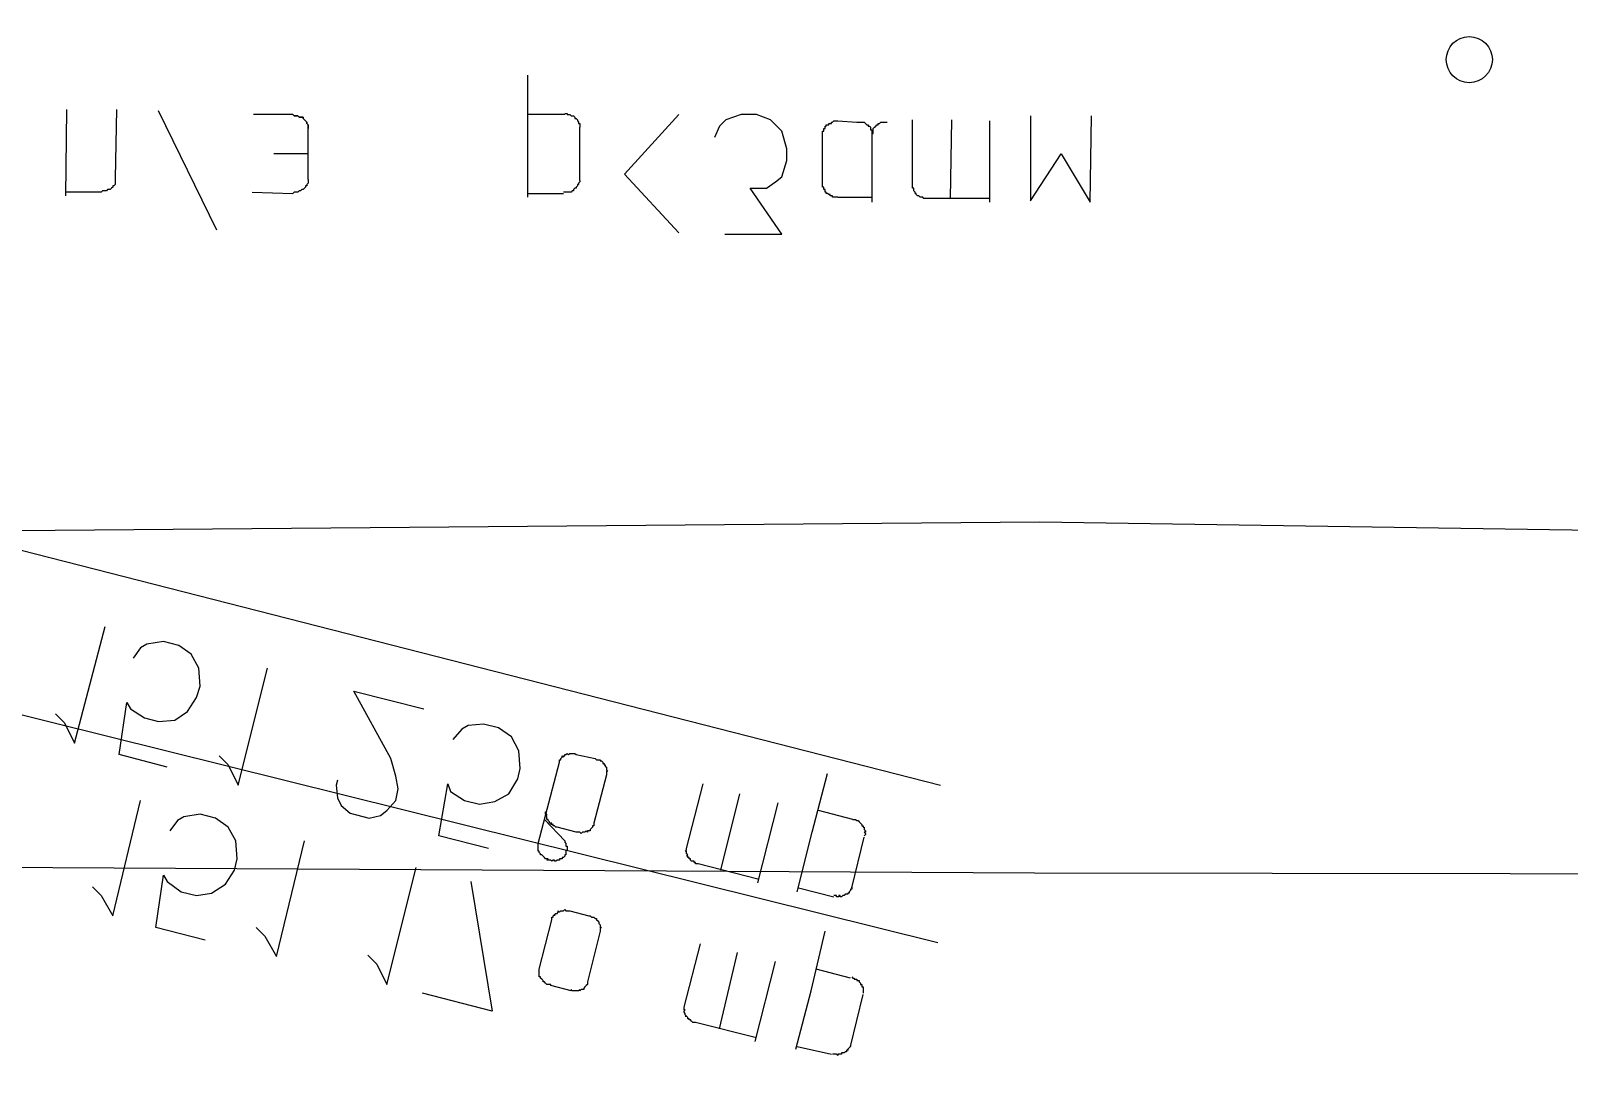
# Model space of a CAD drawing. Header units: metres. Extents: x 20 to 357, y 34 to 206.
# Drawn here: x 296.22 to 309.54, y 72.58 to 81.63 of the extents above; entities that cross this region are included whole.
import ezdxf

# ---------------------------------------------------------------- set-up
doc = ezdxf.new("R2010")
doc.units = ezdxf.units.M
for name, color, linetype in [('GAS', 7, 'Continuous'), ('GRASS', 7, 'Continuous'), ('HEAT', 7, 'Continuous')]:
    doc.layers.add(name, color=color, linetype=linetype)

# ---------------------------------------------------------------- blocks, each defined once
blk = doc.blocks.new('КАЛИНА_ОБЫКНОВЕННАЯ')
blk.add_circle((0, 0), 0.2)

msp = doc.modelspace()

# ---------------------------------------------------------------- linework, layer by layer
at = {"layer": 'GAS'}
for points in [[(286.501, 81.474), (285.545, 81.628), (285.545, 81.628), (294.585, 77.526), (294.585, 77.526), (304.098, 75.095)], [(300.524, 80.187), (300.524, 80.715), (300.524, 80.715), (300.524, 81.243)], [(296.961, 80.946), (296.95, 80.352), (296.95, 80.352), (296.95, 80.341), (296.95, 80.341), (296.95, 80.33), (296.95, 80.33), (296.95, 80.319), (296.95, 80.319), (296.95, 80.308), (296.95, 80.308), (296.95, 80.297), (296.95, 80.297), (296.939, 80.286), (296.939, 80.286), (296.928, 80.286), (296.928, 80.286), (296.928, 80.275), (296.928, 80.275), (296.917, 80.264), (296.917, 80.264), (296.906, 80.253), (296.906, 80.253), (296.895, 80.253), (296.895, 80.253), (296.884, 80.253), (296.884, 80.253), (296.873, 80.242), (296.873, 80.242), (296.862, 80.242), (296.862, 80.242), (296.851, 80.242), (296.851, 80.242), (296.84, 80.242), (296.84, 80.242), (296.829, 80.231), (296.829, 80.231), (296.521, 80.231)], [(296.521, 80.198), (296.532, 80.946)], [(297.829, 79.901), (297.324, 80.935)], [(298.489, 80.902), (298.148, 80.902)], [(298.621, 80.781), (298.621, 80.792), (298.621, 80.792), (298.621, 80.803), (298.621, 80.803), (298.621, 80.814), (298.621, 80.814), (298.61, 80.825), (298.61, 80.825), (298.61, 80.836), (298.61, 80.836), (298.599, 80.847), (298.599, 80.847), (298.588, 80.858), (298.588, 80.858), (298.577, 80.869), (298.577, 80.869), (298.577, 80.88), (298.577, 80.88), (298.566, 80.88), (298.566, 80.88), (298.555, 80.88), (298.555, 80.88), (298.544, 80.88), (298.544, 80.88), (298.533, 80.891), (298.533, 80.891), (298.522, 80.891), (298.522, 80.891), (298.511, 80.891), (298.511, 80.891), (298.5, 80.891), (298.5, 80.891), (298.489, 80.902), (298.489, 80.902), (298.5, 80.891), (298.5, 80.891), (298.511, 80.891), (298.511, 80.891), (298.522, 80.891), (298.522, 80.891), (298.533, 80.891), (298.533, 80.891), (298.544, 80.88), (298.544, 80.88), (298.555, 80.88), (298.555, 80.88), (298.566, 80.88), (298.566, 80.88), (298.577, 80.88), (298.577, 80.88), (298.577, 80.869), (298.577, 80.869), (298.588, 80.858), (298.588, 80.858), (298.599, 80.847), (298.599, 80.847), (298.61, 80.836), (298.61, 80.836), (298.61, 80.825), (298.61, 80.825), (298.621, 80.814), (298.621, 80.814), (298.621, 80.803), (298.621, 80.803), (298.621, 80.792), (298.621, 80.792), (298.621, 80.781)], [(300.843, 80.902), (300.524, 80.902)], [(300.843, 80.913), (300.854, 80.913), (300.854, 80.913), (300.865, 80.913), (300.865, 80.913), (300.865, 80.902), (300.865, 80.902), (300.876, 80.902), (300.876, 80.902), (300.887, 80.902), (300.887, 80.902), (300.898, 80.891), (300.898, 80.891), (300.909, 80.891), (300.909, 80.891), (300.92, 80.891), (300.92, 80.891), (300.931, 80.88), (300.931, 80.88), (300.931, 80.869), (300.931, 80.869), (300.942, 80.869), (300.942, 80.869), (300.953, 80.858), (300.953, 80.858), (300.953, 80.847), (300.953, 80.847), (300.964, 80.836), (300.964, 80.836), (300.964, 80.825), (300.964, 80.825), (300.975, 80.825), (300.975, 80.825), (300.975, 80.814), (300.975, 80.814), (300.975, 80.803), (300.975, 80.803), (300.975, 80.792)], [(301.833, 79.879), (301.36, 80.385), (301.36, 80.385), (301.833, 80.902)], [(302.229, 79.868), (302.724, 79.868), (302.724, 79.868), (302.449, 80.264), (302.449, 80.264), (302.592, 80.264), (302.592, 80.264), (302.669, 80.319), (302.669, 80.319), (302.724, 80.363), (302.724, 80.363), (302.768, 80.506), (302.768, 80.506), (302.768, 80.605), (302.768, 80.605), (302.724, 80.759), (302.724, 80.759), (302.625, 80.858), (302.625, 80.858), (302.504, 80.902), (302.504, 80.902), (302.372, 80.902), (302.372, 80.902), (302.24, 80.858), (302.24, 80.858), (302.185, 80.803), (302.185, 80.803), (302.141, 80.704)], [(298.621, 80.341), (298.621, 80.781)], [(300.975, 80.33), (300.975, 80.792)], [(303.076, 80.737), (303.076, 80.748), (303.076, 80.748), (303.076, 80.759), (303.076, 80.759), (303.087, 80.759), (303.087, 80.759), (303.087, 80.77), (303.087, 80.77), (303.087, 80.781), (303.087, 80.781), (303.098, 80.781), (303.098, 80.781), (303.098, 80.792), (303.098, 80.792), (303.098, 80.803), (303.098, 80.803), (303.109, 80.803), (303.109, 80.803), (303.109, 80.814), (303.109, 80.814), (303.12, 80.814), (303.12, 80.814), (303.131, 80.814), (303.131, 80.814), (303.131, 80.825), (303.131, 80.825), (303.142, 80.825), (303.142, 80.825), (303.153, 80.825), (303.153, 80.825), (303.153, 80.836), (303.153, 80.836), (303.164, 80.836), (303.164, 80.836), (303.175, 80.847), (303.175, 80.847), (303.186, 80.847), (303.186, 80.847), (303.197, 80.847), (303.197, 80.847), (303.208, 80.847)], [(303.208, 80.847), (303.373, 80.836)], [(303.373, 80.836), (303.384, 80.836), (303.384, 80.836), (303.394, 80.836), (303.394, 80.836), (303.406, 80.836), (303.406, 80.836), (303.416, 80.836), (303.416, 80.836), (303.428, 80.836), (303.428, 80.836), (303.438, 80.836), (303.438, 80.836), (303.449, 80.825), (303.449, 80.825), (303.461, 80.814), (303.461, 80.814), (303.471, 80.814), (303.471, 80.814), (303.471, 80.803), (303.471, 80.803), (303.483, 80.803), (303.483, 80.803), (303.493, 80.792), (303.493, 80.792), (303.493, 80.781), (303.493, 80.781), (303.493, 80.77), (303.493, 80.77), (303.504, 80.77), (303.504, 80.77), (303.504, 80.759), (303.504, 80.759), (303.504, 80.748), (303.504, 80.748), (303.504, 80.737), (303.504, 80.737), (303.515, 80.737), (303.515, 80.737), (303.515, 80.748), (303.515, 80.748), (303.515, 80.759), (303.515, 80.759), (303.515, 80.77), (303.515, 80.77), (303.515, 80.781), (303.515, 80.781), (303.526, 80.792), (303.526, 80.792), (303.537, 80.803), (303.537, 80.803), (303.548, 80.814), (303.548, 80.814), (303.559, 80.814), (303.559, 80.814), (303.559, 80.825), (303.559, 80.825), (303.57, 80.825), (303.57, 80.825), (303.581, 80.836), (303.581, 80.836), (303.592, 80.836), (303.592, 80.836), (303.603, 80.836), (303.603, 80.836), (303.614, 80.836), (303.614, 80.836), (303.625, 80.836), (303.625, 80.836), (303.636, 80.836)], [(304.527, 80.176), (303.977, 80.176), (303.977, 80.176), (303.966, 80.176), (303.966, 80.176), (303.955, 80.176), (303.955, 80.176), (303.944, 80.187), (303.944, 80.187), (303.933, 80.187), (303.933, 80.187), (303.922, 80.187), (303.922, 80.187), (303.911, 80.198), (303.911, 80.198), (303.9, 80.198), (303.9, 80.198), (303.889, 80.209), (303.889, 80.209), (303.889, 80.22), (303.889, 80.22), (303.878, 80.22), (303.878, 80.22), (303.878, 80.231), (303.878, 80.231), (303.867, 80.242), (303.867, 80.242), (303.867, 80.253), (303.867, 80.253), (303.867, 80.264), (303.867, 80.264), (303.856, 80.264), (303.856, 80.264), (303.856, 80.275), (303.856, 80.275), (303.856, 80.286), (303.856, 80.286), (303.856, 80.858)], [(304.186, 80.176), (304.197, 80.858)], [(304.527, 80.143), (304.527, 80.847)], [(304.879, 80.891), (304.879, 80.154)], [(304.879, 80.154), (305.143, 80.561), (305.143, 80.561), (305.396, 80.143), (305.396, 80.143), (305.407, 80.891)], [(303.076, 80.297), (303.076, 80.737)], [(303.504, 80.737), (303.504, 80.143)], [(298.621, 80.561), (298.324, 80.561)], [(298.137, 80.231), (298.489, 80.22)], [(298.621, 80.341), (298.621, 80.33), (298.621, 80.33), (298.621, 80.319), (298.621, 80.319), (298.621, 80.308), (298.621, 80.308), (298.61, 80.297), (298.61, 80.297), (298.61, 80.286), (298.61, 80.286), (298.599, 80.286), (298.599, 80.286), (298.599, 80.275), (298.599, 80.275), (298.588, 80.264), (298.588, 80.264), (298.577, 80.253), (298.577, 80.253), (298.566, 80.253), (298.566, 80.253), (298.555, 80.242), (298.555, 80.242), (298.544, 80.242), (298.544, 80.242), (298.533, 80.231), (298.533, 80.231), (298.522, 80.231), (298.522, 80.231), (298.511, 80.231), (298.511, 80.231), (298.5, 80.231), (298.5, 80.231), (298.489, 80.22)], [(300.975, 80.33), (300.975, 80.319), (300.975, 80.319), (300.964, 80.308), (300.964, 80.308), (300.964, 80.297), (300.964, 80.297), (300.953, 80.297), (300.953, 80.297), (300.953, 80.286), (300.953, 80.286), (300.942, 80.275), (300.942, 80.275), (300.942, 80.264), (300.942, 80.264), (300.931, 80.264), (300.931, 80.264), (300.92, 80.253), (300.92, 80.253), (300.92, 80.242), (300.92, 80.242), (300.909, 80.242), (300.909, 80.242), (300.898, 80.231), (300.898, 80.231), (300.887, 80.231), (300.887, 80.231), (300.876, 80.231), (300.876, 80.231), (300.865, 80.231), (300.865, 80.231), (300.854, 80.231), (300.854, 80.231), (300.843, 80.231), (300.843, 80.231), (300.832, 80.231)], [(303.208, 80.187), (303.197, 80.187), (303.197, 80.187), (303.186, 80.187), (303.186, 80.187), (303.175, 80.187), (303.175, 80.187), (303.164, 80.187), (303.164, 80.187), (303.164, 80.198), (303.164, 80.198), (303.153, 80.198), (303.153, 80.198), (303.142, 80.198), (303.142, 80.198), (303.142, 80.209), (303.142, 80.209), (303.131, 80.209), (303.131, 80.209), (303.12, 80.22), (303.12, 80.22), (303.109, 80.22), (303.109, 80.22), (303.109, 80.231), (303.109, 80.231), (303.098, 80.231), (303.098, 80.231), (303.098, 80.242), (303.098, 80.242), (303.098, 80.253), (303.098, 80.253), (303.087, 80.253), (303.087, 80.253), (303.087, 80.264), (303.087, 80.264), (303.087, 80.275), (303.087, 80.275), (303.076, 80.275), (303.076, 80.275), (303.076, 80.286), (303.076, 80.286), (303.076, 80.297)], [(300.524, 80.22), (300.832, 80.22)], [(303.208, 80.187), (303.504, 80.187)], [(296.433, 75.711), (296.51, 75.634), (296.51, 75.634), (296.598, 75.458), (296.598, 75.458), (296.862, 76.47)], [(297.401, 75.249), (296.983, 75.359), (296.983, 75.359), (297.049, 75.81), (297.049, 75.81), (297.082, 75.755), (297.082, 75.755), (297.203, 75.678), (297.203, 75.678), (297.324, 75.645), (297.324, 75.645), (297.467, 75.656), (297.467, 75.656), (297.576, 75.733), (297.576, 75.733), (297.653, 75.854), (297.653, 75.854), (297.686, 75.953), (297.686, 75.953), (297.675, 76.107), (297.675, 76.107), (297.609, 76.228), (297.609, 76.228), (297.5, 76.305), (297.5, 76.305), (297.368, 76.338), (297.368, 76.338), (297.225, 76.316), (297.225, 76.316), (297.17, 76.283), (297.17, 76.283), (297.104, 76.195)], [(297.851, 75.348), (297.928, 75.271), (297.928, 75.271), (298.016, 75.095), (298.016, 75.095), (298.269, 76.107)], [(298.874, 75.139), (298.863, 75.095), (298.863, 75.095), (298.874, 74.985), (298.874, 74.985), (298.907, 74.919), (298.907, 74.919), (298.984, 74.853), (298.984, 74.853), (299.149, 74.809), (299.149, 74.809), (299.248, 74.831), (299.248, 74.831), (299.303, 74.875), (299.303, 74.875), (299.38, 74.963), (299.38, 74.963), (299.402, 75.062), (299.402, 75.062), (299.38, 75.172), (299.38, 75.172), (299.336, 75.326), (299.336, 75.326), (299.017, 75.909), (299.017, 75.909), (299.622, 75.755)], [(300.183, 74.545), (299.754, 74.655), (299.754, 74.655), (299.831, 75.106), (299.831, 75.106), (299.853, 75.04), (299.853, 75.04), (299.974, 74.963), (299.974, 74.963), (300.106, 74.93), (300.106, 74.93), (300.238, 74.952), (300.238, 74.952), (300.359, 75.018), (300.359, 75.018), (300.436, 75.15), (300.436, 75.15), (300.458, 75.238), (300.458, 75.238), (300.447, 75.392), (300.447, 75.392), (300.381, 75.513), (300.381, 75.513), (300.271, 75.59), (300.271, 75.59), (300.139, 75.623), (300.139, 75.623), (300.007, 75.612), (300.007, 75.612), (299.952, 75.579), (299.952, 75.579), (299.875, 75.491)], [(300.799, 75.293), (300.799, 75.304), (300.799, 75.304), (300.799, 75.315), (300.799, 75.315), (300.81, 75.315), (300.81, 75.315), (300.81, 75.326), (300.81, 75.326), (300.821, 75.337), (300.821, 75.337), (300.821, 75.348), (300.821, 75.348), (300.832, 75.337), (300.832, 75.337), (300.832, 75.348), (300.832, 75.348), (300.843, 75.348), (300.843, 75.348), (300.843, 75.359), (300.843, 75.359), (300.854, 75.359), (300.854, 75.359), (300.865, 75.37), (300.865, 75.37), (300.876, 75.359), (300.876, 75.359), (300.887, 75.37), (300.887, 75.37), (300.898, 75.37), (300.898, 75.37), (300.909, 75.37), (300.909, 75.37), (300.92, 75.37), (300.92, 75.37), (300.931, 75.37), (300.931, 75.37), (300.942, 75.359)], [(300.942, 75.359), (301.107, 75.326)], [(301.107, 75.326), (301.118, 75.315), (301.118, 75.315), (301.129, 75.315), (301.129, 75.315), (301.14, 75.315), (301.14, 75.315), (301.151, 75.315), (301.151, 75.315), (301.151, 75.304), (301.151, 75.304), (301.162, 75.304), (301.162, 75.304), (301.173, 75.293), (301.173, 75.293), (301.173, 75.282), (301.173, 75.282), (301.184, 75.282), (301.184, 75.282), (301.184, 75.271), (301.184, 75.271), (301.195, 75.271), (301.195, 75.271), (301.195, 75.26), (301.195, 75.26), (301.206, 75.249), (301.206, 75.249), (301.206, 75.238), (301.206, 75.238), (301.206, 75.227), (301.206, 75.227), (301.217, 75.216), (301.217, 75.216), (301.206, 75.216), (301.206, 75.216), (301.206, 75.205), (301.206, 75.205), (301.206, 75.194), (301.206, 75.194), (301.206, 75.183)], [(300.711, 74.446), (300.7, 74.446), (300.7, 74.446), (300.689, 74.446), (300.689, 74.446), (300.7, 74.457), (300.7, 74.457), (300.689, 74.457), (300.689, 74.457), (300.678, 74.457), (300.678, 74.457), (300.667, 74.468), (300.667, 74.468), (300.656, 74.479), (300.656, 74.479), (300.645, 74.49), (300.645, 74.49), (300.634, 74.49), (300.634, 74.49), (300.634, 74.501), (300.634, 74.501), (300.623, 74.512), (300.623, 74.512), (300.623, 74.523), (300.623, 74.523), (300.612, 74.523), (300.612, 74.523), (300.612, 74.534), (300.612, 74.534), (300.612, 74.545), (300.612, 74.545), (300.612, 74.556), (300.612, 74.556), (300.612, 74.567), (300.612, 74.567), (300.612, 74.578), (300.612, 74.578), (300.612, 74.589), (300.612, 74.589), (300.799, 75.293)], [(301.206, 75.183), (301.096, 74.765)], [(302.856, 74.171), (302.988, 74.688), (302.988, 74.688), (303.12, 75.194)], [(302.515, 74.281), (301.998, 74.413), (301.998, 74.413), (301.987, 74.413), (301.987, 74.413), (301.976, 74.413), (301.976, 74.413), (301.976, 74.424), (301.976, 74.424), (301.965, 74.424), (301.965, 74.424), (301.965, 74.435), (301.965, 74.435), (301.954, 74.435), (301.954, 74.435), (301.943, 74.435), (301.943, 74.435), (301.932, 74.446), (301.932, 74.446), (301.932, 74.457), (301.932, 74.457), (301.921, 74.457), (301.921, 74.457), (301.921, 74.468), (301.921, 74.468), (301.91, 74.468), (301.91, 74.468), (301.91, 74.479), (301.91, 74.479), (301.899, 74.479), (301.899, 74.479), (301.91, 74.49), (301.91, 74.49), (301.899, 74.501), (301.899, 74.501), (301.899, 74.512), (301.899, 74.512), (301.899, 74.523), (301.899, 74.523), (301.888, 74.523), (301.888, 74.523), (301.899, 74.534), (301.899, 74.534), (301.899, 74.545), (301.899, 74.545), (302.042, 75.106)], [(302.196, 74.358), (302.361, 75.018)], [(302.515, 74.248), (302.691, 74.941)], [(300.667, 74.798), (300.843, 74.611), (300.843, 74.611), (300.843, 74.6), (300.843, 74.6), (300.854, 74.589), (300.854, 74.589), (300.854, 74.578), (300.854, 74.578), (300.854, 74.567), (300.854, 74.567), (300.865, 74.567), (300.865, 74.567), (300.865, 74.556), (300.865, 74.556), (300.865, 74.545), (300.865, 74.545), (300.865, 74.534), (300.865, 74.534), (300.854, 74.523), (300.854, 74.523), (300.854, 74.512), (300.854, 74.512), (300.854, 74.501), (300.854, 74.501), (300.854, 74.49), (300.854, 74.49), (300.843, 74.49), (300.843, 74.49), (300.843, 74.479), (300.843, 74.479), (300.832, 74.468), (300.832, 74.468), (300.821, 74.468), (300.821, 74.468), (300.821, 74.457), (300.821, 74.457), (300.81, 74.457), (300.81, 74.457), (300.799, 74.457), (300.799, 74.457), (300.799, 74.446), (300.799, 74.446), (300.788, 74.446), (300.788, 74.446), (300.777, 74.446), (300.777, 74.446), (300.766, 74.435), (300.766, 74.435), (300.755, 74.435), (300.755, 74.435), (300.755, 74.446), (300.755, 74.446), (300.744, 74.446), (300.744, 74.446), (300.733, 74.435), (300.733, 74.435), (300.722, 74.446), (300.722, 74.446), (300.711, 74.446)], [(300.777, 74.732), (300.766, 74.732), (300.766, 74.732), (300.755, 74.743), (300.755, 74.743), (300.744, 74.743), (300.744, 74.743), (300.744, 74.754), (300.744, 74.754), (300.733, 74.754), (300.733, 74.754), (300.722, 74.754), (300.722, 74.754), (300.733, 74.765), (300.733, 74.765), (300.722, 74.765), (300.722, 74.765), (300.711, 74.765), (300.711, 74.765), (300.711, 74.776), (300.711, 74.776), (300.7, 74.787), (300.7, 74.787), (300.7, 74.798), (300.7, 74.798), (300.689, 74.798), (300.689, 74.798), (300.689, 74.809), (300.689, 74.809), (300.689, 74.82), (300.689, 74.82), (300.678, 74.831), (300.678, 74.831), (300.689, 74.831), (300.689, 74.831), (300.689, 74.842), (300.689, 74.842), (300.678, 74.842), (300.678, 74.842), (300.678, 74.853), (300.678, 74.853), (300.678, 74.864), (300.678, 74.864), (300.689, 74.864)], [(301.096, 74.765), (301.096, 74.754), (301.096, 74.754), (301.096, 74.743), (301.096, 74.743), (301.085, 74.743), (301.085, 74.743), (301.085, 74.732), (301.085, 74.732), (301.074, 74.721), (301.074, 74.721), (301.063, 74.71), (301.063, 74.71), (301.063, 74.699), (301.063, 74.699), (301.052, 74.699), (301.052, 74.699), (301.041, 74.699), (301.041, 74.699), (301.041, 74.688), (301.041, 74.688), (301.03, 74.699), (301.03, 74.699), (301.019, 74.688), (301.019, 74.688), (301.008, 74.688), (301.008, 74.688), (300.997, 74.688), (300.997, 74.688), (300.986, 74.677), (300.986, 74.677), (300.975, 74.688), (300.975, 74.688), (300.964, 74.688), (300.964, 74.688), (300.953, 74.688), (300.953, 74.688), (300.942, 74.688)], [(303.34, 74.798), (303.043, 74.875)], [(303.34, 74.798), (303.351, 74.798), (303.351, 74.798), (303.362, 74.798), (303.362, 74.798), (303.373, 74.787), (303.373, 74.787), (303.384, 74.787), (303.384, 74.787), (303.394, 74.776), (303.394, 74.776), (303.406, 74.765), (303.406, 74.765), (303.416, 74.754), (303.416, 74.754), (303.416, 74.743), (303.416, 74.743), (303.428, 74.743), (303.428, 74.743), (303.428, 74.732), (303.428, 74.732), (303.438, 74.732), (303.438, 74.732), (303.438, 74.721), (303.438, 74.721), (303.438, 74.71), (303.438, 74.71), (303.449, 74.699), (303.449, 74.699), (303.449, 74.688), (303.449, 74.688), (303.438, 74.688), (303.438, 74.688), (303.449, 74.677), (303.449, 74.677), (303.449, 74.666), (303.449, 74.666), (303.438, 74.655)], [(300.942, 74.688), (300.777, 74.732)], [(303.329, 74.204), (303.438, 74.644)], [(302.867, 74.204), (303.175, 74.127)], [(303.329, 74.215), (303.329, 74.204), (303.329, 74.204), (303.329, 74.193), (303.329, 74.193), (303.318, 74.193), (303.318, 74.193), (303.318, 74.182), (303.318, 74.182), (303.307, 74.171), (303.307, 74.171), (303.307, 74.16), (303.307, 74.16), (303.296, 74.16), (303.296, 74.16), (303.296, 74.149), (303.296, 74.149), (303.285, 74.149), (303.285, 74.149), (303.274, 74.149), (303.274, 74.149), (303.263, 74.138), (303.263, 74.138), (303.252, 74.138), (303.252, 74.138), (303.241, 74.127), (303.241, 74.127), (303.23, 74.127), (303.23, 74.127), (303.23, 74.138), (303.23, 74.138), (303.219, 74.138), (303.219, 74.138), (303.219, 74.127), (303.219, 74.127), (303.208, 74.127), (303.208, 74.127), (303.197, 74.127), (303.197, 74.127), (303.197, 74.138), (303.197, 74.138), (303.186, 74.138), (303.186, 74.138), (303.175, 74.138)]]:
    msp.add_lwpolyline(points, dxfattribs=at)
at = {"layer": 'GRASS'}
for points in [[(327.623, 77.031), (304.956, 77.372), (289.262, 77.24), (286.116, 77.262), (274.623, 77.339), (264.197, 77.581), (263.405, 77.592), (246.138, 77.933), (238.198, 78.087), (230.18, 78.241), (222.404, 78.087), (215.585, 77.944)], [(245.918, 74.776), (252.66, 74.633), (255.234, 74.578), (262.415, 74.413), (267.321, 74.413), (274.491, 74.413), (277.681, 74.413), (289.097, 74.424), (290.56, 74.413), (304.912, 74.336), (311.093, 74.325)]]:
    msp.add_lwpolyline(points, dxfattribs=at)
at = {"layer": 'HEAT'}
for points in [[(282.333, 69.233), (281.618, 68.584), (281.618, 68.584), (295.85, 75.777), (295.85, 75.777), (304.076, 73.731)], [(296.752, 74.215), (296.829, 74.138), (296.829, 74.138), (296.928, 73.962), (296.928, 73.962), (297.17, 74.963)], [(297.73, 73.753), (297.302, 73.863), (297.302, 73.863), (297.368, 74.314), (297.368, 74.314), (297.401, 74.259), (297.401, 74.259), (297.522, 74.171), (297.522, 74.171), (297.653, 74.138), (297.653, 74.138), (297.785, 74.16), (297.785, 74.16), (297.906, 74.237), (297.906, 74.237), (297.983, 74.358), (297.983, 74.358), (298.005, 74.457), (298.005, 74.457), (297.994, 74.611), (297.994, 74.611), (297.928, 74.732), (297.928, 74.732), (297.818, 74.809), (297.818, 74.809), (297.686, 74.842), (297.686, 74.842), (297.544, 74.82), (297.544, 74.82), (297.489, 74.787), (297.489, 74.787), (297.423, 74.699)], [(298.17, 73.863), (298.247, 73.786), (298.247, 73.786), (298.346, 73.611), (298.346, 73.611), (298.588, 74.611)], [(299.138, 73.622), (299.215, 73.545), (299.215, 73.545), (299.303, 73.369), (299.303, 73.369), (299.556, 74.38)], [(300.029, 74.259), (300.216, 73.138), (300.216, 73.138), (299.611, 73.292)], [(300.733, 73.929), (300.733, 73.94), (300.733, 73.94), (300.733, 73.951), (300.733, 73.951), (300.744, 73.951), (300.744, 73.951), (300.744, 73.962), (300.744, 73.962), (300.755, 73.973), (300.755, 73.973), (300.755, 73.962), (300.755, 73.962), (300.755, 73.973), (300.755, 73.973), (300.766, 73.984), (300.766, 73.984), (300.777, 73.984), (300.777, 73.984), (300.788, 73.995), (300.788, 73.995), (300.788, 74.006), (300.788, 74.006), (300.799, 73.995), (300.799, 73.995), (300.81, 74.006), (300.81, 74.006), (300.821, 74.006), (300.821, 74.006), (300.832, 74.006), (300.832, 74.006), (300.843, 74.017), (300.843, 74.017), (300.854, 74.006), (300.854, 74.006), (300.865, 74.006), (300.865, 74.006), (300.876, 74.006), (300.876, 74.006), (300.887, 74.006)], [(300.887, 74.006), (301.052, 73.962)], [(301.052, 73.962), (301.063, 73.962), (301.063, 73.962), (301.074, 73.951), (301.074, 73.951), (301.085, 73.951), (301.085, 73.951), (301.096, 73.951), (301.096, 73.951), (301.107, 73.94), (301.107, 73.94), (301.118, 73.94), (301.118, 73.94), (301.118, 73.929), (301.118, 73.929), (301.129, 73.918), (301.129, 73.918), (301.14, 73.907), (301.14, 73.907), (301.14, 73.896), (301.14, 73.896), (301.151, 73.885), (301.151, 73.885), (301.151, 73.874), (301.151, 73.874), (301.151, 73.863), (301.151, 73.863), (301.162, 73.863), (301.162, 73.863), (301.151, 73.852), (301.151, 73.852), (301.151, 73.841), (301.151, 73.841), (301.151, 73.83)], [(300.623, 73.501), (300.733, 73.929)], [(301.151, 73.83), (301.041, 73.391)], [(302.845, 72.808), (302.977, 73.314), (302.977, 73.314), (303.098, 73.83)], [(302.504, 72.907), (301.976, 73.039), (301.976, 73.039), (301.965, 73.039), (301.965, 73.039), (301.954, 73.039), (301.954, 73.039), (301.943, 73.05), (301.943, 73.05), (301.932, 73.061), (301.932, 73.061), (301.921, 73.061), (301.921, 73.061), (301.921, 73.072), (301.921, 73.072), (301.91, 73.072), (301.91, 73.072), (301.91, 73.083), (301.91, 73.083), (301.899, 73.094), (301.899, 73.094), (301.888, 73.094), (301.888, 73.094), (301.899, 73.094), (301.899, 73.094), (301.888, 73.105), (301.888, 73.105), (301.888, 73.116), (301.888, 73.116), (301.877, 73.127), (301.877, 73.127), (301.877, 73.138), (301.877, 73.138), (301.888, 73.149), (301.888, 73.149), (301.877, 73.149), (301.877, 73.149), (301.877, 73.16), (301.877, 73.16), (301.877, 73.171), (301.877, 73.171), (302.02, 73.72)], [(302.185, 72.984), (302.339, 73.644)], [(302.493, 72.874), (302.669, 73.567)], [(300.722, 73.358), (300.722, 73.369), (300.722, 73.369), (300.711, 73.369), (300.711, 73.369), (300.7, 73.369), (300.7, 73.369), (300.689, 73.369), (300.689, 73.369), (300.678, 73.38), (300.678, 73.38), (300.667, 73.391), (300.667, 73.391), (300.656, 73.391), (300.656, 73.391), (300.656, 73.402), (300.656, 73.402), (300.645, 73.413), (300.645, 73.413), (300.634, 73.424), (300.634, 73.424), (300.634, 73.435), (300.634, 73.435), (300.623, 73.435), (300.623, 73.435), (300.623, 73.446), (300.623, 73.446), (300.623, 73.457), (300.623, 73.457), (300.623, 73.468), (300.623, 73.468), (300.623, 73.479), (300.623, 73.479), (300.623, 73.49), (300.623, 73.49), (300.623, 73.501)], [(303.318, 73.424), (303.021, 73.501)], [(303.329, 73.435), (303.34, 73.424), (303.34, 73.424), (303.351, 73.424), (303.351, 73.424), (303.351, 73.413), (303.351, 73.413), (303.362, 73.413), (303.362, 73.413), (303.373, 73.413), (303.373, 73.413), (303.373, 73.402), (303.373, 73.402), (303.384, 73.402), (303.384, 73.402), (303.394, 73.402), (303.394, 73.402), (303.394, 73.391), (303.394, 73.391), (303.406, 73.38), (303.406, 73.38), (303.406, 73.369), (303.406, 73.369), (303.416, 73.369), (303.416, 73.369), (303.416, 73.358), (303.416, 73.358), (303.416, 73.347), (303.416, 73.347), (303.428, 73.347), (303.428, 73.347), (303.428, 73.336), (303.428, 73.336), (303.428, 73.325), (303.428, 73.325), (303.428, 73.314), (303.428, 73.314), (303.428, 73.303), (303.428, 73.303), (303.428, 73.292)], [(300.898, 73.314), (300.722, 73.358)], [(301.041, 73.391), (301.041, 73.38), (301.041, 73.38), (301.041, 73.369), (301.041, 73.369), (301.03, 73.358), (301.03, 73.358), (301.019, 73.347), (301.019, 73.347), (301.008, 73.336), (301.008, 73.336), (301.008, 73.325), (301.008, 73.325), (300.997, 73.325), (300.997, 73.325), (300.986, 73.325), (300.986, 73.325), (300.975, 73.314), (300.975, 73.314), (300.975, 73.325), (300.975, 73.325), (300.964, 73.314), (300.964, 73.314), (300.953, 73.314), (300.953, 73.314), (300.942, 73.314), (300.942, 73.314), (300.931, 73.314), (300.931, 73.314), (300.92, 73.314), (300.92, 73.314), (300.909, 73.314), (300.909, 73.314), (300.898, 73.325), (300.898, 73.325), (300.898, 73.314)], [(303.318, 72.83), (303.428, 73.281)], [(302.856, 72.83), (303.153, 72.764)], [(303.318, 72.841), (303.318, 72.83), (303.318, 72.83), (303.307, 72.819), (303.307, 72.819), (303.296, 72.808), (303.296, 72.808), (303.296, 72.797), (303.296, 72.797), (303.296, 72.808), (303.296, 72.808), (303.285, 72.797), (303.285, 72.797), (303.285, 72.786), (303.285, 72.786), (303.274, 72.786), (303.274, 72.786), (303.263, 72.775), (303.263, 72.775), (303.252, 72.775), (303.252, 72.775), (303.241, 72.775), (303.241, 72.775), (303.241, 72.764), (303.241, 72.764), (303.23, 72.764), (303.23, 72.764), (303.219, 72.764), (303.219, 72.764), (303.208, 72.764), (303.208, 72.764), (303.208, 72.753), (303.208, 72.753), (303.197, 72.764), (303.197, 72.764), (303.186, 72.764), (303.186, 72.764), (303.175, 72.764), (303.175, 72.764), (303.164, 72.764)]]:
    msp.add_lwpolyline(points, dxfattribs=at)

# ---------------------------------------------------------------- block references
at = {"layer": 'BUSH'}
msp.add_blockref('КАЛИНА_ОБЫКНОВЕННАЯ', (308.679, 81.378), dxfattribs=at)

doc.saveas('drawing.dxf')
